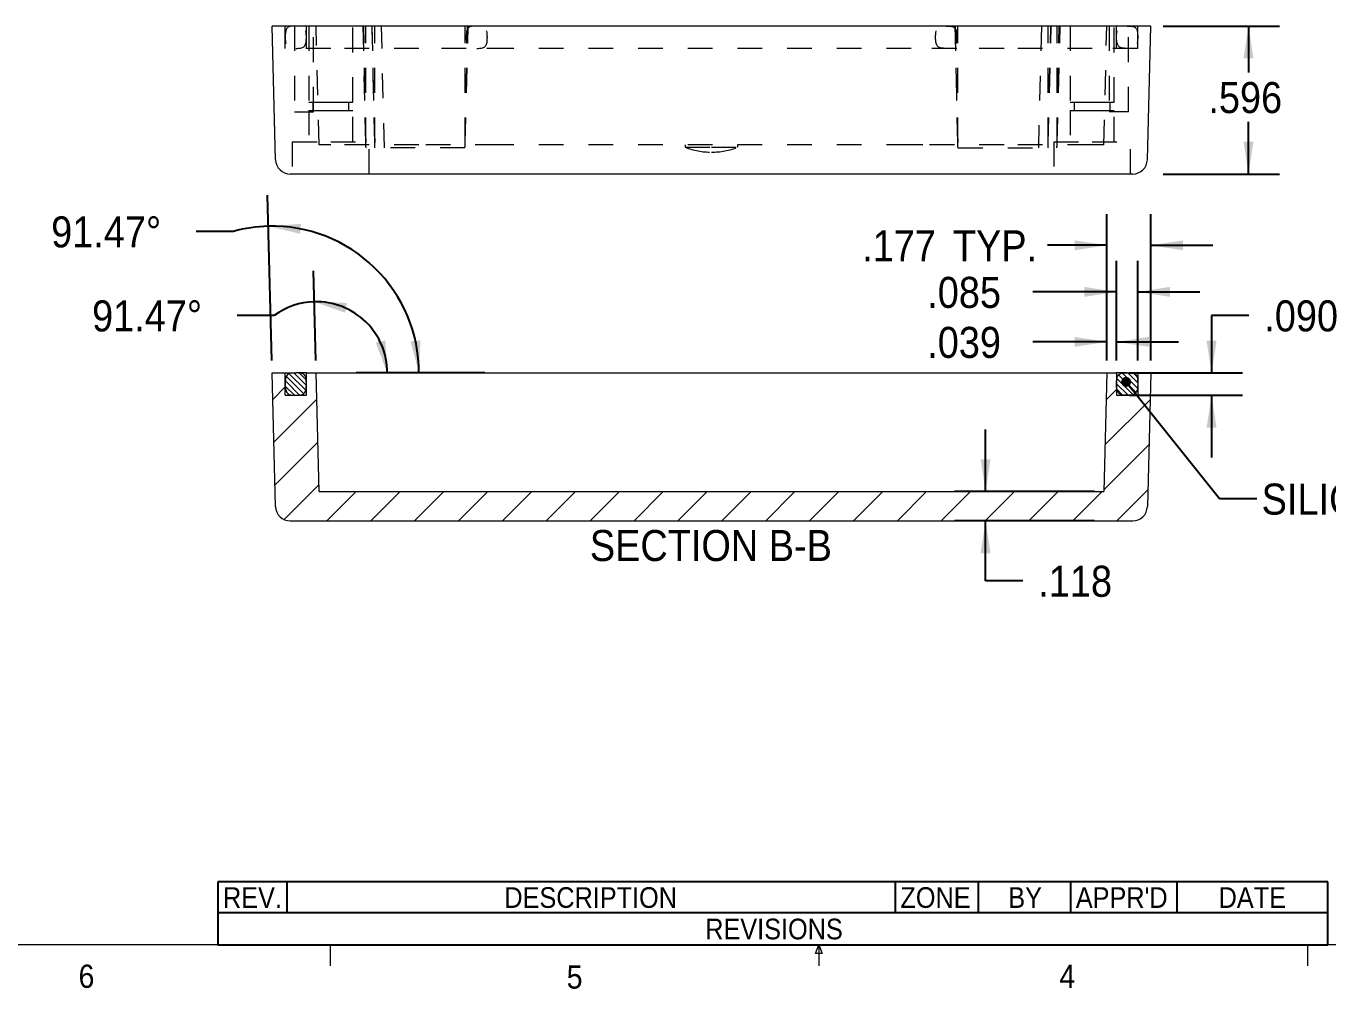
# Model space of a CAD drawing. Header units: inches. Extents: x 0.4 to 16.6, y 0.2 to 10.8.
# Drawn here: x 5.31 to 10.55, y 0.21 to 4.09 of the extents above; entities that cross this region are included whole.
import ezdxf

# ---------------------------------------------------------------- set-up
doc = ezdxf.new("R2010")
doc.units = ezdxf.units.IN
doc.header["$MEASUREMENT"] = 0
doc.linetypes.add('SLD-Dashed', pattern=[0.075, 0.05, -0.025])
doc.linetypes.add('SLD-Solid', pattern=[0])
doc.layers.add('SLD-0', color=7, linetype='SLD-Solid')
doc.styles.add('SLDTEXTSTYLE1', font='GOTHIC.TTF', dxfattribs={"width": 0.913})
doc.styles.get("Standard").update_dxf_attribs({"font": 'GOTHIC.TTF'})
doc.dimstyles.new('SLDDIMSTYLE0', dxfattribs={"dimtxt": 0.125, "dimasz": 0.13, "dimexe": 0, "dimexo": 0.0625, "dimgap": 0.03125, "dimtad": 0, "dimtih": 1, "dimtoh": 1, "dimdec": 3, "dimrnd": 1e-09, "dimzin": 12, "dimdsep": 46, "dimtxsty": 'SLDTEXTSTYLE1', "dimsah": 1, "dimcen": 0.09, "dimadec": 0, "dimazin": 3, "dimtfac": 1, "dimtdec": 3, "dimtofl": 0, "dimtmove": 0, "dimatfit": 3, "dimfxl": 1, "dimfrac": 2, "dimtolj": 1, "dimtzin": 12, "dimarcsym": 0})
doc.dimstyles.new('SLDDIMSTYLE4', dxfattribs={"dimtxt": 0.125, "dimasz": 0.13, "dimexe": 0, "dimexo": 0.0625, "dimgap": 0.03125, "dimtad": 0, "dimtih": 1, "dimtoh": 1, "dimdec": 3, "dimrnd": 1e-09, "dimzin": 12, "dimdsep": 46, "dimtxsty": 'SLDTEXTSTYLE1', "dimsah": 1, "dimcen": 0.09, "dimadec": 0, "dimazin": 3, "dimtfac": 1, "dimtdec": 3, "dimtmove": 0, "dimatfit": 0, "dimfxl": 1, "dimfrac": 2, "dimtolj": 1, "dimtzin": 12, "dimarcsym": 0})
doc.dimstyles.new('SLDDIMSTYLE6', dxfattribs={"dimtxt": 0.125, "dimasz": 0.13, "dimexe": 0, "dimexo": 0.0625, "dimgap": 0.03125, "dimtad": 0, "dimtih": 1, "dimtoh": 1, "dimdec": 3, "dimrnd": 1e-09, "dimzin": 4, "dimdsep": 46, "dimtxsty": 'SLDTEXTSTYLE1', "dimsah": 1, "dimcen": 0.09, "dimadec": 0, "dimazin": 1, "dimtfac": 1, "dimtdec": 3, "dimtmove": 0, "dimatfit": 0, "dimfxl": 1, "dimfrac": 2, "dimtolj": 1, "dimtzin": 12, "dimarcsym": 0})
doc.dimstyles.new('SLDDIMSTYLE7', dxfattribs={"dimtxt": 0.125, "dimasz": 0.13, "dimexe": 0, "dimexo": 0.0625, "dimgap": 0.03125, "dimtad": 0, "dimtih": 1, "dimtoh": 1, "dimdec": 4, "dimzin": 12, "dimdsep": 46, "dimtxsty": 'SLDTEXTSTYLE1', "dimsah": 1, "dimcen": 0.09, "dimazin": 3, "dimtfac": 1, "dimtofl": 0, "dimtmove": 0, "dimatfit": 3, "dimfxl": 1, "dimfrac": 2, "dimtolj": 1, "dimtzin": 12, "dimarcsym": 0})
doc.dimstyles.new('SLDDIMSTYLE8', dxfattribs={"dimtxt": 0, "dimasz": 0.04, "dimexe": 0, "dimexo": 0.0625, "dimgap": 0, "dimtad": 0, "dimtih": 1, "dimtoh": 1, "dimdec": 0, "dimrnd": 1e-09, "dimzin": 0, "dimdsep": 46, "dimtxsty": 'Standard', "dimblk1": 'DOT', "dimblk2": 'DOT', "dimsah": 1, "dimcen": 0.09, "dimadec": 0, "dimazin": 0, "dimtfac": 0.04, "dimtdec": 0, "dimtofl": 0, "dimtmove": 0, "dimatfit": 3, "dimldrblk": 'DOT', "dimfxl": 1, "dimfrac": 2, "dimtolj": 1, "dimtzin": 0, "dimarcsym": 0})

# ---------------------------------------------------------------- blocks, each defined once
blk = doc.blocks.new('SW_TABLEANNOTATION_0')
at = {"layer": 'SLD-0', "color": 0}
for p, q in [((0, 0), (0, -0.2534)), ((4.4719, 0), (0, 0)), ((4.4719, -0.2534), (4.4719, 0)), ((0.2775, 0), (0.2775, -0.1237)), ((2.7288, 0), (2.7288, -0.1237)), ((3.0624, 0), (3.0624, -0.1237)), ((3.4352, 0), (3.4352, -0.1237)), ((3.8628, 0), (3.8628, -0.1237)), ((0, -0.1237), (4.4719, -0.1237)), ((0, -0.2534), (4.4719, -0.2534))]:
    blk.add_line(p, q, dxfattribs=at)
at = {"layer": 'SLD-0', "color": 0, "attachment_point": 1, "style": 'SLDTEXTSTYLE1'}
for s, insert, char_height in [('REV.', (0.0209, -0.0212), 0.08333), ('DESCRIPTION', (1.1543, -0.0212), 0.083333), ('ZONE', (2.7497, -0.0212), 0.08333), ('BY', (3.1841, -0.0212), 0.08333), ("APPR'D", (3.4561, -0.0212), 0.08333), ('DATE', (4.0314, -0.0212), 0.08333), ('REVISIONS', (1.9634, -0.1479), 0.08333)]:
    blk.add_mtext(s, dxfattribs=dict(at, insert=insert, char_height=char_height))
blk = doc.blocks.new('*D29')
at = {"layer": 'SLD-0'}
for p, q in [((9.1723, 2.2175), (9.1723, 2.4675)), ((9.6108, 2.2175), (9.0473, 2.2175)), ((9.6108, 2.0995), (9.0473, 2.0995)), ((9.1723, 1.8585), (9.1723, 2.0995)), ((9.3223, 1.8585), (9.1723, 1.8585))]:
    blk.add_line(p, q, dxfattribs=at)
for points in [[(9.1723, 2.2175), (9.1923, 2.3475), (9.1523, 2.3475)], [(9.1723, 2.0995), (9.1523, 1.9695), (9.1923, 1.9695)]]:
    blk.add_solid(points, dxfattribs=at)
at = {"layer": 'SLD-0', "insert": (9.3848, 1.919), "char_height": 0.125, "attachment_point": 1, "style": 'SLDTEXTSTYLE1'}
blk.add_mtext('.118', dxfattribs=at)
blk = doc.blocks.new('*D30')
at = {"layer": 'SLD-0'}
for p, q in [((9.6608, 2.7455), (9.6608, 3.3346)), ((9.8378, 2.7455), (9.8378, 3.3346)), ((9.6608, 3.2096), (9.4214, 3.2096)), ((9.8378, 3.2096), (10.0878, 3.2096))]:
    blk.add_line(p, q, dxfattribs=at)
for points in [[(9.6608, 3.2096), (9.5308, 3.2296), (9.5308, 3.1896)], [(9.8378, 3.2096), (9.9678, 3.1896), (9.9678, 3.2296)]]:
    blk.add_solid(points, dxfattribs=at)
at = {"layer": 'SLD-0', "char_height": 0.125, "attachment_point": 1, "style": 'SLDTEXTSTYLE1'}
for s, insert in [('.177', (8.6752, 3.2701)), (' TYP.', (8.9984, 3.2701))]:
    blk.add_mtext(s, dxfattribs=dict(at, insert=insert))
blk = doc.blocks.new('*D31')
at = {"layer": 'SLD-0'}
for p, q in [((10.2327, 2.9275), (10.0827, 2.9275)), ((10.0827, 2.9275), (10.0827, 2.6955)), ((9.7502, 2.6955), (10.2077, 2.6955)), ((9.7502, 2.6055), (10.2077, 2.6055)), ((10.0827, 2.6055), (10.0827, 2.3555))]:
    blk.add_line(p, q, dxfattribs=at)
for points in [[(10.0827, 2.6955), (10.1027, 2.8255), (10.0627, 2.8255)], [(10.0827, 2.6055), (10.0627, 2.4755), (10.1027, 2.4755)]]:
    blk.add_solid(points, dxfattribs=at)
at = {"layer": 'SLD-0', "insert": (10.2952, 2.9879), "char_height": 0.125, "attachment_point": 1, "style": 'SLDTEXTSTYLE1'}
blk.add_mtext('.090', dxfattribs=at)
blk = doc.blocks.new('*D32')
at = {"layer": 'SLD-0'}
for p, q in [((6.4745, 2.7455), (6.4652, 3.1071)), ((6.3071, 2.9275), (6.1571, 2.9275)), ((7.1548, 2.6955), (6.6376, 2.6955))]:
    blk.add_line(p, q, dxfattribs=at)
for start, end in [(91.466, 126.0175), (0, 91.466)]:
    blk.add_arc((6.4758, 2.6955), 0.2868, start, end, dxfattribs=at)
for points in [[(6.4684, 2.9822), (6.5924, 2.9383), (6.5999, 2.9776)], [(6.7626, 2.6955), (6.7547, 2.8268), (6.7156, 2.8183)]]:
    blk.add_solid(points, dxfattribs=at)
at = {"layer": 'SLD-0', "insert": (5.5733, 2.9879, 1.0696), "char_height": 0.125, "attachment_point": 1, "style": 'SLDTEXTSTYLE1'}
blk.add_mtext('91.47°', dxfattribs=at)
blk = doc.blocks.new('*D33')
at = {"layer": 'SLD-0'}
for p, q in [((6.2975, 2.7455), (6.2805, 3.4116)), ((6.1423, 3.2657), (5.9923, 3.2657)), ((7.1548, 2.6955), (6.7651, 2.6955))]:
    blk.add_line(p, q, dxfattribs=at)
for start, end in [(91.466, 105.3417), (0, 91.466)]:
    blk.add_arc((6.2988, 2.6955), 0.5913, start, end, dxfattribs=at)
for points in [[(6.2837, 3.2866), (6.4116, 3.2559), (6.4149, 3.2958)], [(6.8901, 2.6955), (6.8959, 2.8269), (6.8562, 2.8226)]]:
    blk.add_solid(points, dxfattribs=at)
at = {"layer": 'SLD-0', "insert": (5.4085, 3.3262, 1.0696), "char_height": 0.125, "attachment_point": 1, "style": 'SLDTEXTSTYLE1'}
blk.add_mtext('91.47°', dxfattribs=at)
blk = doc.blocks.new('*D34')
at = {"layer": 'SLD-0'}
for p, q in [((9.6608, 2.7455), (9.6608, 2.9457)), ((9.7002, 2.7455), (9.7002, 2.9457)), ((9.6608, 2.8207), (9.3623, 2.8207)), ((9.7002, 2.8207), (9.9502, 2.8207))]:
    blk.add_line(p, q, dxfattribs=at)
for points in [[(9.6608, 2.8207), (9.5308, 2.8407), (9.5308, 2.8007)], [(9.7002, 2.8207), (9.8302, 2.8007), (9.8302, 2.8407)]]:
    blk.add_solid(points, dxfattribs=at)
at = {"layer": 'SLD-0', "insert": (8.9374, 2.8811, 1.0696), "char_height": 0.125, "attachment_point": 1, "style": 'SLDTEXTSTYLE1'}
blk.add_mtext('.039', dxfattribs=at)
blk = doc.blocks.new('*D35')
at = {"layer": 'SLD-0'}
for p, q in [((9.7002, 2.7455), (9.7002, 3.1471)), ((9.7852, 2.7455), (9.7852, 3.1471)), ((9.7002, 3.0221), (9.3623, 3.0221)), ((9.7852, 3.0221), (10.0352, 3.0221))]:
    blk.add_line(p, q, dxfattribs=at)
for points in [[(9.7002, 3.0221), (9.5702, 3.0421), (9.5702, 3.0021)], [(9.7852, 3.0221), (9.9152, 3.0021), (9.9152, 3.0421)]]:
    blk.add_solid(points, dxfattribs=at)
at = {"layer": 'SLD-0', "insert": (8.9374, 3.0825, 1.0696), "char_height": 0.125, "attachment_point": 1, "style": 'SLDTEXTSTYLE1'}
blk.add_mtext('.085', dxfattribs=at)
blk = doc.blocks.new('_DOT')
at = {"color": 0, "linetype": 'ByBlock', "lineweight": -2}
blk.add_line((-0.5, 0), (-1, 0), dxfattribs=at)
at = {"color": 0, "linetype": 'ByBlock', "const_width": 0.5}
blk.add_lwpolyline([(-0.25, 0, 1), (0.25, 0, 1)], format="xyb", close=True, dxfattribs=at)
blk = doc.blocks.new('*D37')
at = {"layer": 'SLD-0'}
for p, q in [((9.8878, 4.0928), (10.3565, 4.0928)), ((10.2315, 4.0928), (10.2315, 3.9059)), ((10.2315, 3.4968), (10.2315, 3.7075)), ((9.8878, 3.4968), (10.3565, 3.4968))]:
    blk.add_line(p, q, dxfattribs=at)
for points in [[(10.2315, 4.0928), (10.2115, 3.9628), (10.2515, 3.9628)], [(10.2315, 3.4968), (10.2515, 3.6268), (10.2115, 3.6268)]]:
    blk.add_solid(points, dxfattribs=at)
at = {"layer": 'SLD-0', "insert": (10.0699, 3.8672), "char_height": 0.125, "attachment_point": 1, "style": 'SLDTEXTSTYLE1'}
blk.add_mtext('.596', dxfattribs=at)

msp = doc.modelspace()

# ---------------------------------------------------------------- hatches: boundary and pattern name
at = {"linetype": 'SLD-Solid', "lineweight": 0}
h = msp.add_hatch(dxfattribs=at)
h.set_pattern_fill('ANSI31', style=0)
edge = h.paths.add_edge_path(flags=0)
edge.add_line((9.64855, 2.21747), (6.48801, 2.21747))
edge.add_line((6.48801, 2.21747), (6.47578, 2.69547))
edge.add_line((6.47578, 2.69547), (6.43641, 2.69547))
edge.add_line((6.43641, 2.69547), (6.43641, 2.60547))
edge.add_line((6.43641, 2.60547), (6.35141, 2.60547))
edge.add_line((6.35141, 2.60547), (6.35141, 2.69547))
edge.add_line((6.35141, 2.69547), (6.29878, 2.69547))
edge.add_line((6.29878, 2.69547), (6.31256, 2.15696))
edge.add_arc((6.37154, 2.15847), 0.059, 181.466, 270)
edge.add_line((6.37154, 2.09947), (9.76502, 2.09947))
edge.add_arc((9.76502, 2.15847), 0.059, 270, 358.534)
edge.add_line((9.824, 2.15696), (9.83778, 2.69547))
edge.add_line((9.83778, 2.69547), (9.78515, 2.69547))
edge.add_line((9.78515, 2.69547), (9.78515, 2.60547))
edge.add_line((9.78515, 2.60547), (9.70015, 2.60547))
edge.add_line((9.70015, 2.60547), (9.70015, 2.69547))
edge.add_line((9.70015, 2.69547), (9.66078, 2.69547))
edge.add_line((9.66078, 2.69547), (9.64855, 2.21747))
h = msp.add_hatch(dxfattribs=at)
h.set_pattern_fill('ANSI31', scale=0.125, angle=90, style=0)
edge = h.paths.add_edge_path(flags=0)
edge.add_spline(control_points=[(6.39391, 2.69547), (6.35948, 2.69547), (6.3515, 2.6874), (6.35116, 2.61354), (6.36285, 2.60547), (6.39391, 2.60547)], knot_values=[0, 0, 0, 0, 0.45, 0.55, 1, 1, 1, 1], weights=[1, 1, 1, 1, 1, 1], degree=3, periodic=0)
edge.add_spline(control_points=[(6.39391, 2.60547), (6.42497, 2.60547), (6.43666, 2.61354), (6.43632, 2.6874), (6.42834, 2.69547), (6.39391, 2.69547)], knot_values=[0, 0, 0, 0, 0.45, 0.55, 1, 1, 1, 1], weights=[1, 1, 1, 1, 1, 1], degree=3, periodic=0)
h = msp.add_hatch(dxfattribs=at)
h.set_pattern_fill('ANSI31', scale=0.125, angle=90, style=0)
edge = h.paths.add_edge_path(flags=0)
edge.add_spline(control_points=[(9.74265, 2.60547), (9.77371, 2.60547), (9.7854, 2.61354), (9.78506, 2.6874), (9.77708, 2.69547), (9.74265, 2.69547)], knot_values=[0, 0, 0, 0, 0.45, 0.55, 1, 1, 1, 1], weights=[1, 1, 1, 1, 1, 1], degree=3, periodic=0)
edge.add_spline(control_points=[(9.74265, 2.69547), (9.70822, 2.69547), (9.70024, 2.6874), (9.6999, 2.61354), (9.71159, 2.60547), (9.74265, 2.60547)], knot_values=[0, 0, 0, 0, 0.45, 0.55, 1, 1, 1, 1], weights=[1, 1, 1, 1, 1, 1], degree=3, periodic=0)

# ---------------------------------------------------------------- linework, layer by layer
at = {"color": 7, "linetype": 'SLD-Solid', "lineweight": 15}
for p, q in [((6.53478, 4.09279), (6.29878, 4.09279)), ((6.31256, 3.55428), (6.29878, 4.09279)), ((9.60178, 4.09279), (6.53478, 4.09279)), ((9.83778, 4.09279), (9.60178, 4.09279)), ((9.824, 3.55428), (9.83778, 4.09279)), ((6.53478, 3.49679), (6.37154, 3.49679)), ((9.60178, 3.49679), (6.53478, 3.49679)), ((9.76502, 3.49679), (9.60178, 3.49679)), ((6.29878, 2.69547), (6.35141, 2.69547)), ((6.31256, 2.15696), (6.29878, 2.69547)), ((6.35141, 2.60547), (6.35141, 2.69547)), ((6.35141, 2.69547), (6.39391, 2.69547)), ((6.43641, 2.69547), (6.39391, 2.69547)), ((6.43641, 2.60547), (6.43641, 2.69547)), ((6.43641, 2.69547), (6.47578, 2.69547)), ((6.48801, 2.21747), (6.47578, 2.69547)), ((6.47578, 2.69547), (6.53478, 2.69547)), ((6.53478, 2.69547), (6.88978, 2.69547)), ((6.88978, 2.69547), (7.20478, 2.69547)), ((7.20478, 2.69547), (7.26378, 2.69547)), ((7.26378, 2.69547), (8.87278, 2.69547)), ((8.87278, 2.69547), (8.93178, 2.69547)), ((8.93178, 2.69547), (9.24678, 2.69547)), ((9.24678, 2.69547), (9.60178, 2.69547)), ((9.60178, 2.69547), (9.66078, 2.69547)), ((9.66078, 2.69547), (9.64855, 2.21747)), ((9.66078, 2.69547), (9.70015, 2.69547)), ((9.70015, 2.69547), (9.70015, 2.60547)), ((9.74265, 2.69547), (9.70015, 2.69547)), ((9.74265, 2.69547), (9.78515, 2.69547)), ((9.78515, 2.69547), (9.78515, 2.60547)), ((9.78515, 2.69547), (9.83778, 2.69547)), ((9.83778, 2.69547), (9.824, 2.15696)), ((6.35141, 2.60547), (6.43641, 2.60547)), ((9.70015, 2.60547), (9.78515, 2.60547)), ((6.48801, 2.21747), (9.64855, 2.21747)), ((6.37154, 2.09947), (9.76502, 2.09947))]:
    msp.add_line(p, q, dxfattribs=at)
at = {"color": 7, "linetype": 'SLD-Dashed', "lineweight": 0}
for p, q in [((6.35141, 4.00279), (6.35141, 4.09279)), ((6.38878, 4.09279), (6.38878, 3.74779)), ((6.43641, 4.00279), (6.43641, 4.09279)), ((6.44628, 4.09279), (6.44628, 3.78679)), ((6.46578, 3.74779), (6.46578, 4.09279)), ((6.48801, 3.61479), (6.47578, 4.09279)), ((6.62328, 3.78679), (6.62328, 4.09279)), ((6.66335, 4.09279), (6.67535, 3.62389)), ((6.67535, 3.62389), (6.66754, 4.09279)), ((6.67535, 3.62389), (6.67535, 4.09279)), ((6.69964, 4.09279), (6.71164, 3.62389)), ((6.71164, 3.62389), (6.70182, 4.09279)), ((6.71164, 3.62389), (6.71164, 4.09279)), ((6.75135, 3.60179), (6.73878, 4.09279)), ((7.07642, 3.62389), (7.08545, 4.09279)), ((7.07642, 3.62389), (7.07642, 4.09279)), ((7.07642, 3.62389), (7.08842, 4.09279)), ((9.04815, 4.09279), (9.06015, 3.62389)), ((9.06015, 3.62389), (9.05112, 4.09279)), ((9.06015, 3.62389), (9.06015, 4.09279)), ((9.39778, 4.09279), (9.38521, 3.60179)), ((9.42492, 3.62389), (9.43474, 4.09279)), ((9.42492, 3.62389), (9.42492, 4.09279)), ((9.42492, 3.62389), (9.43692, 4.09279)), ((9.46121, 3.62389), (9.46902, 4.09279)), ((9.46121, 3.62389), (9.46121, 4.09279)), ((9.46121, 3.62389), (9.47321, 4.09279)), ((9.51328, 4.09279), (9.51328, 3.78679)), ((9.64855, 3.61479), (9.66078, 4.09279)), ((9.67078, 4.09279), (9.67078, 3.74779)), ((9.69028, 3.78679), (9.69028, 4.09279)), ((9.70015, 4.00279), (9.70015, 4.09279)), ((9.74778, 3.74779), (9.74778, 4.09279)), ((9.78515, 4.00279), (9.78515, 4.09279)), ((6.53478, 4.00279), (6.35141, 4.00279)), ((6.88978, 4.00279), (6.53478, 4.00279)), ((7.08041, 4.00279), (6.88978, 4.00279)), ((7.26378, 4.00279), (7.08041, 4.00279)), ((8.87278, 4.00279), (7.26378, 4.00279)), ((9.05615, 4.00279), (8.87278, 4.00279)), ((9.24678, 4.00279), (9.05615, 4.00279)), ((9.60178, 4.00279), (9.24678, 4.00279)), ((9.78515, 4.00279), (9.60178, 4.00279)), ((6.44628, 3.78679), (6.53478, 3.78679)), ((6.46228, 3.78679), (6.46228, 3.75279)), ((6.53478, 3.78679), (6.62328, 3.78679)), ((6.60728, 3.75279), (6.60728, 3.78679)), ((9.51328, 3.78679), (9.60178, 3.78679)), ((9.52928, 3.78679), (9.52928, 3.75279)), ((9.60178, 3.78679), (9.69028, 3.78679)), ((9.67428, 3.75279), (9.67428, 3.78679)), ((6.38878, 3.74779), (6.46578, 3.74779)), ((6.44628, 3.75279), (6.53478, 3.75279)), ((6.44628, 3.75279), (6.44628, 3.62679)), ((6.53478, 3.75279), (6.62328, 3.75279)), ((6.62328, 3.62679), (6.62328, 3.75279)), ((9.51328, 3.75279), (9.60178, 3.75279)), ((9.51328, 3.75279), (9.51328, 3.62679)), ((9.60178, 3.75279), (9.69028, 3.75279)), ((9.74778, 3.74779), (9.67078, 3.74779)), ((9.69028, 3.62679), (9.69028, 3.75279)), ((6.37978, 3.62679), (6.53478, 3.62679)), ((6.37978, 3.62679), (6.37978, 3.49679)), ((6.53478, 3.62679), (6.68978, 3.62679)), ((6.68978, 3.49679), (6.68978, 3.62679)), ((9.44678, 3.62679), (9.60178, 3.62679)), ((9.44678, 3.62679), (9.44678, 3.49679)), ((9.60178, 3.62679), (9.75678, 3.62679)), ((9.75678, 3.49679), (9.75678, 3.62679)), ((6.53478, 3.61479), (6.48801, 3.61479)), ((6.88978, 3.61479), (6.53478, 3.61479)), ((7.07517, 3.60179), (6.67687, 3.60179)), ((7.21701, 3.61479), (6.88978, 3.61479)), ((7.26378, 3.61479), (7.21701, 3.61479)), ((8.87278, 3.61479), (7.26378, 3.61479)), ((7.96228, 3.61479), (7.96228, 3.60479)), ((7.96228, 3.60479), (8.06828, 3.60479)), ((8.06828, 3.60479), (8.17428, 3.60479)), ((8.17428, 3.60479), (8.17428, 3.61479)), ((8.91955, 3.61479), (8.87278, 3.61479)), ((9.24678, 3.61479), (8.91955, 3.61479)), ((9.06139, 3.60179), (9.45969, 3.60179)), ((9.60178, 3.61479), (9.24678, 3.61479)), ((9.64855, 3.61479), (9.60178, 3.61479))]:
    msp.add_line(p, q, dxfattribs=at)
at = {"color": 7, "linetype": 'SLD-Solid', "lineweight": 0}
for p, q in [((16.37625, 0.39207), (0.62625, 0.39207)), ((6.53225, 0.39207), (6.53225, 0.30727)), ((8.48775, 0.3575), (8.501, 0.39207)), ((8.501, 0.39207), (8.501, 0.30727)), ((8.501, 0.39207), (8.51356, 0.3575)), ((10.46975, 0.39207), (10.46975, 0.30727)), ((8.51356, 0.3575), (8.48775, 0.3575))]:
    msp.add_line(p, q, dxfattribs=at)
at = {"color": 7, "linetype": 'SLD-Dashed', "lineweight": 0}
for start, end in [(248.63018, 270), (270, 291.36982)]:
    msp.add_arc((8.06828, 3.87569), 0.2909, start, end, dxfattribs=at)
at = {"color": 7, "linetype": 'SLD-Solid', "lineweight": 15}
for centre, start, end in [((6.37154, 3.55579), 181.466, 270), ((9.76502, 3.55579), 270, 358.534), ((6.37154, 2.15847), 181.466, 270), ((9.76502, 2.15847), 270, 358.534)]:
    msp.add_arc(centre, 0.059, start, end, dxfattribs=at)
at = {"color": 7, "linetype": 'SLD-Dashed', "lineweight": 0}
for points in [[(6.39391, 4.09279), (6.35948, 4.09279), (6.3515, 4.08471), (6.35116, 4.01086), (6.36285, 4.00279), (6.39391, 4.00279)], [(6.39391, 4.00279), (6.42497, 4.00279), (6.43666, 4.01086), (6.43632, 4.08471), (6.42834, 4.09279), (6.39391, 4.09279)], [(7.12291, 4.09279), (7.08848, 4.09279), (7.0805, 4.08471), (7.08016, 4.01086), (7.09185, 4.00279), (7.12291, 4.00279)], [(7.12291, 4.00279), (7.15397, 4.00279), (7.16566, 4.01086), (7.16532, 4.08471), (7.15734, 4.09279), (7.12291, 4.09279)], [(9.01365, 4.00279), (8.9826, 4.00279), (8.9709, 4.01086), (8.97124, 4.08471), (8.97923, 4.09279), (9.01365, 4.09279)], [(9.01365, 4.09279), (9.04808, 4.09279), (9.05606, 4.08471), (9.0564, 4.01086), (9.04471, 4.00279), (9.01365, 4.00279)], [(9.74265, 4.00279), (9.71159, 4.00279), (9.6999, 4.01086), (9.70024, 4.08471), (9.70822, 4.09279), (9.74265, 4.09279)], [(9.74265, 4.09279), (9.77708, 4.09279), (9.78506, 4.08471), (9.7854, 4.01086), (9.77371, 4.00279), (9.74265, 4.00279)]]:
    msp.add_open_spline(points, degree=3, knots=[0, 0, 0, 0, 0.45, 0.55, 1, 1, 1, 1], dxfattribs=at)
for points in [[(6.67687, 3.60179), (6.67637, 3.60916), (6.67586, 3.61652), (6.67535, 3.62389)], [(6.71273, 3.60179), (6.71237, 3.60916), (6.712, 3.61652), (6.71164, 3.62389)], [(7.07517, 3.60179), (7.07559, 3.60916), (7.076, 3.61652), (7.07642, 3.62389)], [(9.06139, 3.60179), (9.06098, 3.60916), (9.06056, 3.61652), (9.06015, 3.62389)], [(9.42383, 3.60179), (9.4242, 3.60916), (9.42456, 3.61652), (9.42492, 3.62389)], [(9.45969, 3.60179), (9.46019, 3.60916), (9.4607, 3.61652), (9.46121, 3.62389)]]:
    msp.add_open_spline(points, degree=3, dxfattribs=at)
at = {"color": 7, "linetype": 'SLD-Solid', "lineweight": 15}
for points in [[(6.39391, 2.69547), (6.35948, 2.69547), (6.3515, 2.6874), (6.35116, 2.61354), (6.36285, 2.60547), (6.39391, 2.60547)], [(6.39391, 2.60547), (6.42497, 2.60547), (6.43666, 2.61354), (6.43632, 2.6874), (6.42834, 2.69547), (6.39391, 2.69547)], [(9.74265, 2.60547), (9.71159, 2.60547), (9.6999, 2.61354), (9.70024, 2.6874), (9.70822, 2.69547), (9.74265, 2.69547)], [(9.74265, 2.69547), (9.77708, 2.69547), (9.78506, 2.6874), (9.7854, 2.61354), (9.77371, 2.60547), (9.74265, 2.60547)]]:
    msp.add_open_spline(points, degree=3, knots=[0, 0, 0, 0, 0.45, 0.55, 1, 1, 1, 1], dxfattribs=at)

# ---------------------------------------------------------------- block references
at = {"layer": 'SLD-0'}
msp.add_blockref('SW_TABLEANNOTATION_0', (6.07972, 0.64547), dxfattribs=at)

# ---------------------------------------------------------------- texts
at = {"color": 7, "linetype": 'Continuous', "lineweight": 0, "char_height": 0.09375, "attachment_point": 1, "style": 'SLDTEXTSTYLE1'}
for s, insert in [('6', (5.51883, 0.31256)), ('5', (7.48512, 0.30949)), ('4', (9.47012, 0.31262))]:
    msp.add_mtext(s, dxfattribs=dict(at, insert=insert))
at = {"layer": 'SLD-0', "char_height": 0.125, "style": 'SLDTEXTSTYLE1'}
for s, insert, attachment_point in [('SILICONE GASKET', (10.2844, 2.24991), 1), ('SECTION B-B', (8.06589, 2.0629), 2)]:
    msp.add_mtext(s, dxfattribs=dict(at, insert=insert, attachment_point=attachment_point))

# ---------------------------------------------------------------- dimensions: what is measured, and where the dimension line sits
at = {"layer": 'SLD-0'}
for base, p1, p2, dimstyle, picture, middle in [((10.23148, 3.49679), (9.83778, 4.09279), (9.83778, 3.49679), 'SLDDIMSTYLE0', '*D37', (10.23148, 3.80671)), ((10.08268, 2.60547), (9.70015, 2.69547), (9.70015, 2.60547), 'SLDDIMSTYLE6', '*D31', (10.08268, 2.92745)), ((9.17229, 2.21747), (9.66078, 2.09947), (9.66078, 2.21747), 'SLDDIMSTYLE4', '*D29', (9.17229, 1.85853))]:
    dim = msp.add_linear_dim(base=base, p1=p1, p2=p2, angle=90, dimstyle=dimstyle, dxfattribs=at)
    dim.commit()
    dim.dimension.update_dxf_attribs({"geometry": picture, "text_midpoint": middle, "dimtype": 160})
for base, line1, line2, picture, middle in [((6.71152, 3.11891), ((6.31256, 2.15696), (6.29878, 2.69547)), ((7.20478, 2.69547), (8.93178, 2.69547)), '*D33', (6.14233, 3.26572)), ((6.67597, 2.90085), ((7.20478, 2.69547), (8.93178, 2.69547)), ((6.48801, 2.21747), (6.47578, 2.69547)), '*D32', (6.30713, 2.92745))]:
    dim = msp.add_angular_dim_2l(base=base, line1=line1, line2=line2, dimstyle='SLDDIMSTYLE7', dxfattribs=at)
    dim.commit()
    dim.dimension.update_dxf_attribs({"geometry": picture, "text_midpoint": middle, "dimtype": 162})
dim = msp.add_linear_dim(base=(9.66078, 3.20958), p1=(9.83778, 2.69547), p2=(9.66078, 2.69547), text='<> TYP.', dimstyle='SLDDIMSTYLE4', dxfattribs=at)
dim.commit()
dim.dimension.update_dxf_attribs({"geometry": '*D30', "text_midpoint": (9.01709, 3.20958), "dimtype": 160})
for base, p1, picture, middle in [((9.70015, 3.02208), (9.78515, 2.69547), '*D35', (9.14984, 3.02208)), ((9.70015, 2.82067), (9.66078, 2.69547), '*D34', (9.14984, 2.82067))]:
    dim = msp.add_linear_dim(base=base, p1=p1, p2=(9.70015, 2.69547), dimstyle='SLDDIMSTYLE4', dxfattribs=at)
    dim.commit()
    dim.dimension.update_dxf_attribs({"geometry": picture, "text_midpoint": middle, "dimtype": 160})

# ---------------------------------------------------------------- leaders
msp.add_leader([(9.73851, 2.65947), (10.11463, 2.19022), (10.26463, 2.19022)], dimstyle='SLDDIMSTYLE8', dxfattribs=at)

doc.saveas('drawing.dxf')
